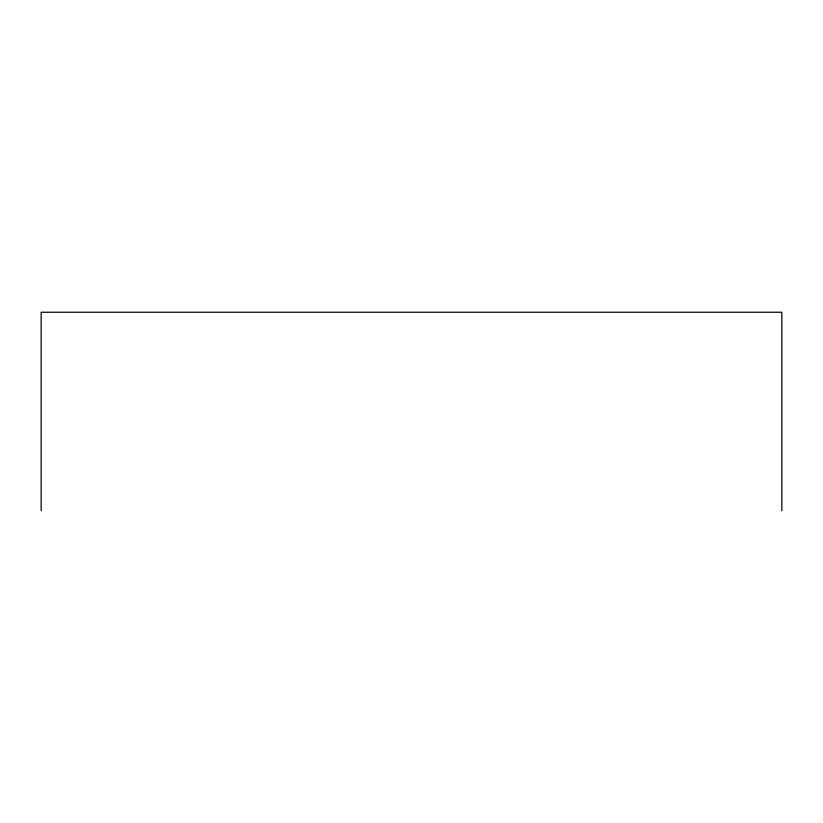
<?xml version="1.0" encoding="UTF-8"?>
<svg xmlns="http://www.w3.org/2000/svg" width="823" height="823" viewBox="0 0 823 823"><rect width="100%" height="100%" fill="white"/><g stroke="black" fill="none" stroke-linecap="round" stroke-linejoin="round"><path stroke-width="1.23" d="M781.85 510.754L781.85 312.246L41.15 312.246L41.15 510.754"/></g></svg>
